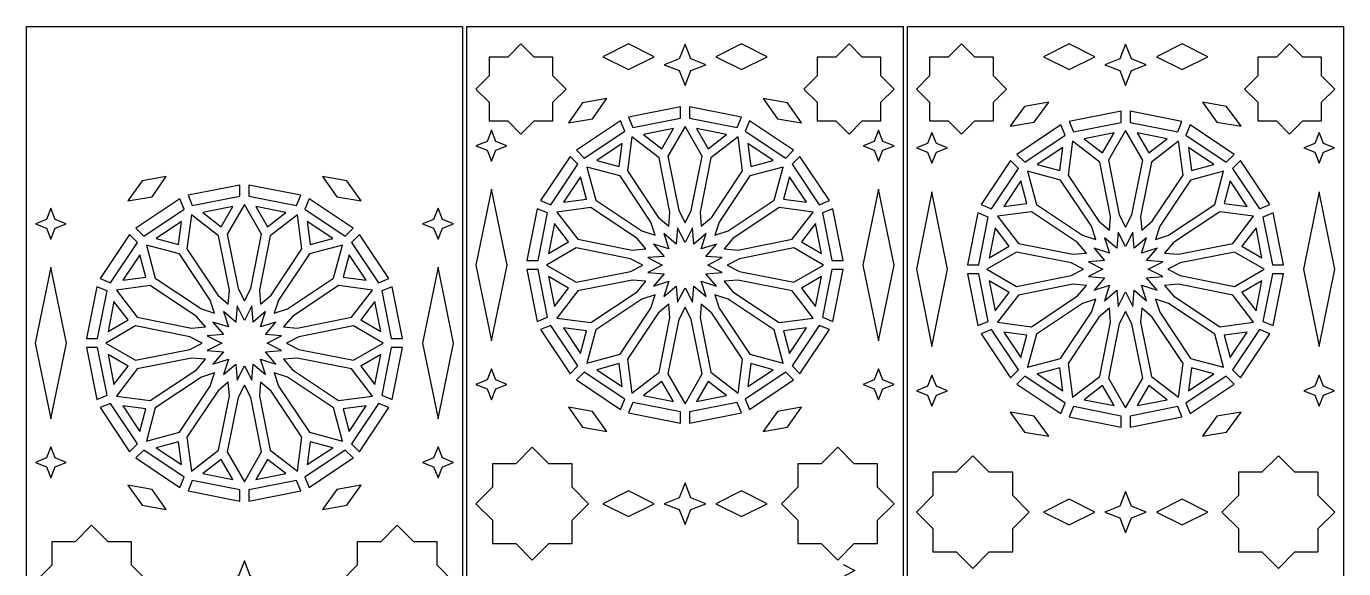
# Model space of a CAD drawing. Header units: millimetres. Extents: x 5 to 1153, y 340 to 2435.
# Drawn here: x 5 to 1153, y 1962 to 2435 of the extents above; entities that cross this region are included whole.
import ezdxf

# ---------------------------------------------------------------- set-up
doc = ezdxf.new("R2010")
doc.units = ezdxf.units.MM
doc.layers.add('CUT', color=1, linetype='CONTINUOUS')
doc.layers.add('ENGRAVE', color=5, linetype='CONTINUOUS')

msp = doc.modelspace()

# ---------------------------------------------------------------- linework, layer by layer
at = {"layer": 'CUT'}
for points in [[(385.16, 2434.99), (385.16, 634.84), (5.01, 634.84), (5.01, 2434.99)], [(769.16, 2434.99), (769.16, 1204.734), (389.01, 1584.884), (389.01, 2434.99)], [(1153.16, 2434.99), (1153.16, 339.734), (773.01, 719.884), (773.01, 2434.99)], [(447.592, 2352.533), (463.867, 2352.533), (463.867, 2368.808), (475.376, 2380.317), (463.867, 2391.825), (463.867, 2408.1), (447.592, 2408.1), (436.083, 2419.609), (424.575, 2408.1), (408.3, 2408.1), (408.3, 2391.825), (396.791, 2380.317), (408.3, 2368.808), (408.3, 2352.533), (424.575, 2352.533), (436.083, 2341.024)], [(507.479, 2408.452), (529.837, 2397.273), (552.195, 2408.452), (529.837, 2419.631)], [(584.186, 2396.374), (597.121, 2401.475), (584.186, 2406.576), (579.085, 2419.511), (573.984, 2406.576), (561.049, 2401.475), (573.984, 2396.374), (579.085, 2383.439)], [(605.975, 2408.452), (628.333, 2397.273), (650.691, 2408.452), (628.333, 2419.631)], [(733.595, 2352.533), (749.87, 2352.533), (749.87, 2368.808), (761.379, 2380.317), (749.87, 2391.825), (749.87, 2408.1), (733.595, 2408.1), (722.087, 2419.609), (710.578, 2408.1), (694.303, 2408.1), (694.303, 2391.825), (682.794, 2380.317), (694.303, 2368.808), (694.303, 2352.533), (710.578, 2352.533), (722.087, 2341.024)], [(820.083, 2419.609), (808.575, 2408.1), (792.3, 2408.1), (792.3, 2391.825), (780.791, 2380.317), (792.3, 2368.808), (792.3, 2352.533), (808.575, 2352.533), (820.083, 2341.024), (831.592, 2352.533), (847.867, 2352.533), (847.867, 2368.808), (859.376, 2380.317), (847.867, 2391.825), (847.867, 2408.1), (831.592, 2408.1)], [(913.837, 2397.273), (936.195, 2408.452), (913.837, 2419.631), (891.479, 2408.452)], [(963.085, 2419.511), (957.984, 2406.576), (945.049, 2401.475), (957.984, 2396.374), (963.085, 2383.439), (968.186, 2396.374), (981.121, 2401.475), (968.186, 2406.576)], [(1012.333, 2397.273), (1034.691, 2408.452), (1012.333, 2419.631), (989.975, 2408.452)], [(1106.087, 2419.609), (1094.578, 2408.1), (1078.303, 2408.1), (1078.303, 2391.825), (1066.794, 2380.317), (1078.303, 2368.808), (1078.303, 2352.533), (1094.578, 2352.533), (1106.087, 2341.024), (1117.595, 2352.533), (1133.87, 2352.533), (1133.87, 2368.808), (1145.379, 2380.317), (1133.87, 2391.825), (1133.87, 2408.1), (1117.595, 2408.1)], [(498.542, 2354.481), (511.001, 2371.958), (489.864, 2368.224), (477.405, 2350.747)], [(659.628, 2354.481), (680.765, 2350.747), (668.306, 2368.224), (647.169, 2371.958)], [(883.547, 2351.443), (896.143, 2368.823), (874.978, 2365.255), (862.381, 2347.875)], [(1042.623, 2351.443), (1063.789, 2347.875), (1051.192, 2365.255), (1030.027, 2368.823)], [(575.21, 2364.692), (529.94, 2355.687), (533.668, 2346.688), (575.21, 2354.951)], [(628.23, 2355.687), (582.96, 2364.692), (582.96, 2354.951), (624.502, 2346.688)], [(959.21, 2361.025), (913.94, 2352.02), (917.668, 2343.021), (959.21, 2351.285)], [(1012.23, 2352.02), (966.96, 2361.025), (966.96, 2351.285), (1008.502, 2343.021)], [(410.365, 2344.391), (406.554, 2334.726), (396.889, 2330.915), (406.554, 2327.104), (410.365, 2317.439), (414.176, 2327.104), (423.841, 2330.915), (414.176, 2334.726)], [(522.78, 2352.721), (484.403, 2327.077), (491.29, 2320.191), (526.508, 2343.722)], [(542.879, 2340.618), (558.916, 2328.313), (569.023, 2345.818)], [(579.085, 2263.708), (584.59, 2274.454), (594.023, 2321.874), (579.085, 2347.746), (564.147, 2321.874), (573.58, 2274.454)], [(589.147, 2345.818), (599.254, 2328.313), (615.291, 2340.618)], [(673.767, 2327.077), (635.39, 2352.721), (631.662, 2343.722), (666.88, 2320.191)], [(747.805, 2344.391), (743.994, 2334.726), (734.329, 2330.915), (743.994, 2327.104), (747.805, 2317.439), (751.616, 2327.104), (761.281, 2330.915), (751.616, 2334.726)], [(794.365, 2342.558), (790.554, 2332.893), (780.889, 2329.082), (790.554, 2325.27), (794.365, 2315.606), (798.176, 2325.27), (807.841, 2329.082), (798.176, 2332.893)], [(906.78, 2349.055), (868.403, 2323.411), (875.29, 2316.524), (910.508, 2340.055)], [(963.085, 2260.042), (968.59, 2270.788), (978.023, 2318.207), (963.085, 2344.08), (948.147, 2318.207), (957.58, 2270.788)], [(1057.767, 2323.411), (1019.39, 2349.055), (1015.662, 2340.055), (1050.88, 2316.524)], [(1131.805, 2342.558), (1127.994, 2332.893), (1118.329, 2329.082), (1127.994, 2325.27), (1131.805, 2315.606), (1135.616, 2325.27), (1145.281, 2329.082), (1135.616, 2332.893)], [(502.122, 2318.108), (521.648, 2312.876), (524.287, 2332.917)], [(565.005, 2260.908), (565.978, 2272.943), (556.546, 2320.362), (532.844, 2338.548), (528.945, 2308.929), (555.807, 2268.728)], [(593.165, 2260.908), (602.363, 2268.728), (629.225, 2308.929), (625.326, 2338.548), (601.624, 2320.362), (592.192, 2272.943)], [(633.883, 2332.917), (636.522, 2312.876), (656.048, 2318.108)], [(949.005, 2257.241), (949.978, 2269.276), (940.546, 2316.695), (916.844, 2334.881), (912.945, 2305.262), (939.807, 2265.062)], [(926.879, 2336.952), (942.916, 2324.646), (953.023, 2342.152)], [(973.147, 2342.152), (983.254, 2324.646), (999.291, 2336.952)], [(977.165, 2257.241), (986.363, 2265.062), (1013.225, 2305.262), (1009.326, 2334.881), (985.624, 2316.695), (976.192, 2269.276)], [(478.923, 2321.597), (453.279, 2283.22), (462.278, 2279.492), (485.809, 2314.71)], [(704.891, 2283.22), (679.247, 2321.597), (672.361, 2314.71), (695.892, 2279.492)], [(886.122, 2314.441), (905.648, 2309.209), (908.287, 2329.25)], [(1017.883, 2329.25), (1020.522, 2309.209), (1040.048, 2314.441)], [(553.068, 2252.932), (549.363, 2264.423), (522.501, 2304.624), (493.644, 2312.356), (501.376, 2283.499), (541.577, 2256.637)], [(605.102, 2252.932), (616.593, 2256.637), (656.794, 2283.499), (664.526, 2312.356), (635.669, 2304.624), (608.807, 2264.423)], [(862.923, 2317.931), (837.279, 2279.553), (846.278, 2275.826), (869.809, 2311.043)], [(937.068, 2249.265), (933.363, 2260.756), (906.501, 2300.957), (877.644, 2308.689), (885.376, 2279.832), (925.577, 2252.971)], [(989.102, 2249.265), (1000.593, 2252.971), (1040.794, 2279.832), (1048.526, 2308.689), (1019.669, 2300.957), (992.807, 2260.756)], [(1088.891, 2279.553), (1063.247, 2317.931), (1056.361, 2311.043), (1079.892, 2275.826)], [(127.001, 2303.958), (105.864, 2300.224), (93.405, 2282.747), (114.542, 2286.481)], [(191.21, 2296.692), (145.94, 2287.687), (149.668, 2278.688), (191.21, 2286.951)], [(244.23, 2287.687), (198.96, 2296.692), (198.96, 2286.951), (240.502, 2278.688)], [(296.765, 2282.747), (284.306, 2300.224), (263.169, 2303.958), (275.628, 2286.481)], [(473.083, 2281.713), (493.124, 2284.352), (487.892, 2303.878)], [(670.278, 2303.878), (665.046, 2284.352), (685.087, 2281.713)], [(857.083, 2278.047), (877.124, 2280.685), (871.892, 2300.211)], [(1054.278, 2300.211), (1049.046, 2280.685), (1069.087, 2278.047)], [(396.762, 2226.915), (410.365, 2160.728), (423.968, 2226.915), (410.365, 2293.102)], [(734.202, 2226.915), (747.805, 2160.728), (761.408, 2226.915), (747.805, 2293.102)], [(780.762, 2223.248), (794.365, 2155.894), (807.968, 2223.248), (794.365, 2290.603)], [(1118.202, 2223.248), (1131.805, 2155.894), (1145.408, 2223.248), (1131.805, 2290.603)], [(30.176, 2259.104), (39.841, 2262.915), (30.176, 2266.726), (26.365, 2276.391), (22.554, 2266.726), (12.889, 2262.915), (22.554, 2259.104), (26.365, 2249.439)], [(107.29, 2252.191), (142.508, 2275.722), (138.78, 2284.721), (100.403, 2259.077)], [(185.023, 2277.818), (158.879, 2272.618), (174.916, 2260.313)], [(200.59, 2206.454), (210.023, 2253.874), (195.085, 2279.746), (180.147, 2253.874), (189.58, 2206.454), (195.085, 2195.708)], [(231.291, 2272.618), (205.147, 2277.818), (215.254, 2260.313)], [(289.767, 2259.077), (251.39, 2284.721), (247.662, 2275.722), (282.88, 2252.191)], [(367.616, 2259.104), (377.281, 2262.915), (367.616, 2266.726), (363.805, 2276.391), (359.994, 2266.726), (350.329, 2262.915), (359.994, 2259.104), (363.805, 2249.439)], [(450.313, 2276.06), (441.308, 2230.79), (451.049, 2230.79), (459.312, 2272.332)], [(537.272, 2250.193), (497.071, 2277.055), (467.452, 2273.156), (485.638, 2249.454), (533.057, 2240.022), (545.092, 2240.995)], [(613.078, 2240.995), (625.113, 2240.022), (672.532, 2249.454), (690.718, 2273.156), (661.099, 2277.055), (620.898, 2250.193)], [(698.858, 2272.332), (707.121, 2230.79), (716.862, 2230.79), (707.857, 2276.06)], [(921.272, 2246.527), (881.071, 2273.388), (851.452, 2269.489), (869.638, 2245.787), (917.057, 2236.355), (929.092, 2237.329)], [(997.078, 2237.329), (1009.113, 2236.355), (1056.532, 2245.787), (1074.718, 2269.489), (1045.099, 2273.388), (1004.898, 2246.527)], [(140.287, 2264.917), (118.122, 2250.108), (137.648, 2244.876)], [(181.978, 2204.943), (172.546, 2252.362), (148.844, 2270.548), (144.945, 2240.929), (171.807, 2200.728), (181.005, 2192.908)], [(218.363, 2200.728), (245.225, 2240.929), (241.326, 2270.548), (217.624, 2252.362), (208.192, 2204.943), (209.165, 2192.908)], [(249.883, 2264.917), (252.522, 2244.876), (272.048, 2250.108)], [(460.182, 2236.977), (477.687, 2247.084), (465.382, 2263.121)], [(692.788, 2263.121), (680.483, 2247.084), (697.988, 2236.977)], [(834.313, 2272.393), (825.308, 2227.123), (835.049, 2227.123), (843.312, 2268.665)], [(1082.858, 2268.665), (1091.121, 2227.123), (1100.862, 2227.123), (1091.857, 2272.393)], [(78.278, 2211.492), (101.809, 2246.71), (94.923, 2253.597), (69.279, 2215.22)], [(320.891, 2215.22), (295.247, 2253.597), (288.361, 2246.71), (311.892, 2211.492)], [(572.647, 2259.276), (571.509, 2245.205), (560.753, 2254.35), (565.086, 2240.914), (551.65, 2245.247), (560.795, 2234.491), (546.724, 2233.353), (559.287, 2226.915), (546.724, 2220.477), (560.795, 2219.339), (551.65, 2208.583), (565.086, 2212.916), (560.753, 2199.48), (571.509, 2208.625), (572.647, 2194.554), (579.085, 2207.117), (585.523, 2194.554), (586.661, 2208.625), (597.417, 2199.48), (593.084, 2212.916), (606.52, 2208.583), (597.375, 2219.339), (611.446, 2220.477), (598.883, 2226.915), (611.446, 2233.353), (597.375, 2234.491), (606.52, 2245.247), (593.084, 2240.914), (597.417, 2254.35), (586.661, 2245.205), (585.523, 2259.276), (579.085, 2246.713)], [(844.182, 2233.311), (861.687, 2243.417), (849.382, 2259.455)], [(956.647, 2255.61), (955.509, 2241.539), (944.753, 2250.683), (949.086, 2237.247), (935.65, 2241.58), (944.795, 2230.824), (930.724, 2229.686), (943.287, 2223.248), (930.724, 2216.811), (944.795, 2215.672), (935.65, 2204.917), (949.086, 2209.249), (944.753, 2195.814), (955.509, 2204.958), (956.647, 2190.887), (963.085, 2203.45), (969.523, 2190.887), (970.661, 2204.958), (981.417, 2195.814), (977.084, 2209.249), (990.52, 2204.917), (981.375, 2215.672), (995.446, 2216.811), (982.883, 2223.248), (995.446, 2229.686), (981.375, 2230.824), (990.52, 2241.58), (977.084, 2237.247), (981.417, 2250.683), (970.661, 2241.539), (969.523, 2255.61), (963.085, 2243.046)], [(1076.788, 2259.455), (1064.483, 2243.417), (1081.988, 2233.311)], [(165.363, 2196.423), (138.501, 2236.624), (109.644, 2244.356), (117.376, 2215.499), (157.577, 2188.637), (169.068, 2184.932)], [(232.593, 2188.637), (272.794, 2215.499), (280.526, 2244.356), (251.669, 2236.624), (224.807, 2196.423), (221.102, 2184.932)], [(542.292, 2226.915), (531.546, 2232.42), (484.126, 2241.853), (458.254, 2226.915), (484.126, 2211.977), (531.546, 2221.41)], [(615.878, 2226.915), (626.624, 2221.41), (674.044, 2211.977), (699.916, 2226.915), (674.044, 2241.853), (626.624, 2232.42)], [(103.892, 2235.878), (89.083, 2213.713), (109.124, 2216.352)], [(286.278, 2235.878), (281.046, 2216.352), (301.087, 2213.713)], [(926.292, 2223.248), (915.546, 2228.753), (868.126, 2238.186), (842.254, 2223.248), (868.126, 2208.311), (915.546, 2217.744)], [(999.878, 2223.248), (1010.624, 2217.744), (1058.044, 2208.311), (1083.916, 2223.248), (1058.044, 2238.186), (1010.624, 2228.753)], [(26.365, 2092.728), (39.968, 2158.915), (26.365, 2225.102), (12.762, 2158.915)], [(363.805, 2092.728), (377.408, 2158.915), (363.805, 2225.102), (350.202, 2158.915)], [(441.308, 2223.04), (450.313, 2177.77), (459.312, 2181.498), (451.049, 2223.04)], [(477.687, 2206.746), (460.182, 2216.853), (465.382, 2190.709)], [(697.988, 2216.853), (680.483, 2206.746), (692.788, 2190.709)], [(707.121, 2223.04), (698.858, 2181.498), (707.857, 2177.77), (716.862, 2223.04)], [(825.308, 2219.373), (834.313, 2174.103), (843.312, 2177.831), (835.049, 2219.373)], [(1091.121, 2219.373), (1082.858, 2177.831), (1091.857, 2174.103), (1100.862, 2219.373)], [(67.049, 2162.79), (75.312, 2204.332), (66.313, 2208.06), (57.308, 2162.79)], [(153.272, 2182.193), (113.071, 2209.055), (83.452, 2205.156), (101.638, 2181.454), (149.057, 2172.022), (161.092, 2172.995)], [(241.113, 2172.022), (288.532, 2181.454), (306.718, 2205.156), (277.099, 2209.055), (236.898, 2182.193), (229.078, 2172.995)], [(332.862, 2162.79), (323.857, 2208.06), (314.858, 2204.332), (323.121, 2162.79)], [(545.092, 2212.835), (533.057, 2213.808), (485.638, 2204.376), (467.452, 2180.674), (497.071, 2176.775), (537.272, 2203.637)], [(613.078, 2212.835), (620.898, 2203.637), (661.099, 2176.775), (690.718, 2180.674), (672.532, 2204.376), (625.113, 2213.808)], [(861.687, 2203.079), (844.182, 2213.186), (849.382, 2187.042)], [(929.092, 2209.168), (917.057, 2210.142), (869.638, 2200.71), (851.452, 2177.008), (881.071, 2173.109), (921.272, 2199.97)], [(997.078, 2209.168), (1004.898, 2199.97), (1045.099, 2173.109), (1074.718, 2177.008), (1056.532, 2200.71), (1009.113, 2210.142)], [(1081.988, 2213.186), (1064.483, 2203.079), (1076.788, 2187.042)], [(81.382, 2195.121), (76.182, 2168.977), (93.687, 2179.084)], [(308.788, 2195.121), (296.483, 2179.084), (313.988, 2168.977)], [(553.068, 2200.898), (541.577, 2197.193), (501.376, 2170.331), (493.644, 2141.474), (522.501, 2149.206), (549.363, 2189.407)], [(605.102, 2200.898), (608.807, 2189.407), (635.669, 2149.206), (664.526, 2141.474), (656.794, 2170.331), (616.593, 2197.193)], [(937.068, 2197.231), (925.577, 2193.526), (885.376, 2166.664), (877.644, 2137.808), (906.501, 2145.54), (933.363, 2185.74)], [(989.102, 2197.231), (992.807, 2185.74), (1019.669, 2145.54), (1048.526, 2137.808), (1040.794, 2166.664), (1000.593, 2193.526)], [(195.085, 2139.117), (201.523, 2126.554), (202.661, 2140.625), (213.417, 2131.48), (209.084, 2144.916), (222.52, 2140.583), (213.375, 2151.339), (227.446, 2152.477), (214.883, 2158.915), (227.446, 2165.353), (213.375, 2166.491), (222.52, 2177.247), (209.084, 2172.914), (213.417, 2186.35), (202.661, 2177.205), (201.523, 2191.276), (195.085, 2178.713), (188.647, 2191.276), (187.509, 2177.205), (176.753, 2186.35), (181.086, 2172.914), (167.65, 2177.247), (176.795, 2166.491), (162.724, 2165.353), (175.287, 2158.915), (162.724, 2152.477), (176.795, 2151.339), (167.65, 2140.583), (181.086, 2144.916), (176.753, 2131.48), (187.509, 2140.625), (188.647, 2126.554)], [(565.005, 2192.922), (555.807, 2185.102), (528.945, 2144.901), (532.844, 2115.282), (556.546, 2133.468), (565.978, 2180.887)], [(579.085, 2190.122), (573.58, 2179.376), (564.147, 2131.956), (579.085, 2106.084), (594.023, 2131.956), (584.59, 2179.376)], [(593.165, 2192.922), (592.192, 2180.887), (601.624, 2133.468), (625.326, 2115.282), (629.225, 2144.901), (602.363, 2185.102)], [(949.005, 2189.255), (939.807, 2181.435), (912.945, 2141.234), (916.844, 2111.615), (940.546, 2129.801), (949.978, 2177.221)], [(963.085, 2186.455), (957.58, 2175.709), (948.147, 2128.29), (963.085, 2102.417), (978.023, 2128.29), (968.59, 2175.709)], [(977.165, 2189.255), (976.192, 2177.221), (985.624, 2129.801), (1009.326, 2111.615), (1013.225, 2141.234), (986.363, 2181.435)], [(147.546, 2164.42), (100.126, 2173.853), (74.254, 2158.915), (100.126, 2143.977), (147.546, 2153.41), (158.292, 2158.915)], [(242.624, 2153.41), (290.044, 2143.977), (315.916, 2158.915), (290.044, 2173.853), (242.624, 2164.42), (231.878, 2158.915)], [(453.279, 2170.61), (478.923, 2132.233), (485.809, 2139.12), (462.278, 2174.338)], [(493.124, 2169.478), (473.083, 2172.117), (487.892, 2149.952)], [(685.087, 2172.117), (665.046, 2169.478), (670.278, 2149.952)], [(695.892, 2174.338), (672.361, 2139.12), (679.247, 2132.233), (704.891, 2170.61)], [(837.279, 2166.944), (862.923, 2128.566), (869.809, 2135.454), (846.278, 2170.671)], [(1079.892, 2170.671), (1056.361, 2135.454), (1063.247, 2128.566), (1088.891, 2166.944)], [(877.124, 2165.812), (857.083, 2168.45), (871.892, 2146.286)], [(1069.087, 2168.45), (1049.046, 2165.812), (1054.278, 2146.286)], [(75.312, 2113.498), (67.049, 2155.04), (57.308, 2155.04), (66.313, 2109.77)], [(81.382, 2122.709), (93.687, 2138.746), (76.182, 2148.853)], [(313.988, 2148.853), (296.483, 2138.746), (308.788, 2122.709)], [(323.857, 2109.77), (332.862, 2155.04), (323.121, 2155.04), (314.858, 2113.498)], [(161.092, 2144.835), (149.057, 2145.808), (101.638, 2136.376), (83.452, 2112.674), (113.071, 2108.775), (153.272, 2135.637)], [(236.898, 2135.637), (277.099, 2108.775), (306.718, 2112.674), (288.532, 2136.376), (241.113, 2145.808), (229.078, 2144.835)], [(410.365, 2136.391), (406.554, 2126.726), (396.889, 2122.915), (406.554, 2119.104), (410.365, 2109.439), (414.176, 2119.104), (423.841, 2122.915), (414.176, 2126.726)], [(521.648, 2140.954), (502.122, 2135.722), (524.287, 2120.913)], [(656.048, 2135.722), (636.522, 2140.954), (633.883, 2120.913)], [(747.805, 2136.391), (743.994, 2126.726), (734.329, 2122.915), (743.994, 2119.104), (747.805, 2109.439), (751.616, 2119.104), (761.281, 2122.915), (751.616, 2126.726)], [(905.648, 2137.287), (886.122, 2132.056), (908.287, 2117.246)], [(1040.048, 2132.056), (1020.522, 2137.287), (1017.883, 2117.246)], [(157.577, 2129.193), (117.376, 2102.331), (109.644, 2073.474), (138.501, 2081.206), (165.363, 2121.407), (169.068, 2132.898)], [(171.807, 2117.102), (144.945, 2076.901), (148.844, 2047.282), (172.546, 2065.468), (181.978, 2112.887), (181.005, 2124.922)], [(208.192, 2112.887), (217.624, 2065.468), (241.326, 2047.282), (245.225, 2076.901), (218.363, 2117.102), (209.165, 2124.922)], [(224.807, 2121.407), (251.669, 2081.206), (280.526, 2073.474), (272.794, 2102.331), (232.593, 2129.193), (221.102, 2132.898)], [(484.403, 2126.753), (522.78, 2101.109), (526.508, 2110.108), (491.29, 2133.639)], [(558.916, 2125.517), (542.879, 2113.212), (569.023, 2108.012)], [(599.254, 2125.517), (589.147, 2108.012), (615.291, 2113.212)], [(666.88, 2133.639), (631.662, 2110.108), (635.39, 2101.109), (673.767, 2126.753)], [(794.365, 2130.891), (790.554, 2121.226), (780.889, 2117.415), (790.554, 2113.604), (794.365, 2103.939), (798.176, 2113.604), (807.841, 2117.415), (798.176, 2121.226)], [(868.403, 2123.086), (906.78, 2097.442), (910.508, 2106.442), (875.29, 2129.973)], [(1050.88, 2129.973), (1015.662, 2106.442), (1019.39, 2097.442), (1057.767, 2123.086)], [(1131.805, 2130.891), (1127.994, 2121.226), (1118.329, 2117.415), (1127.994, 2113.604), (1131.805, 2103.939), (1135.616, 2113.604), (1145.281, 2117.415), (1135.616, 2121.226)], [(189.58, 2111.376), (180.147, 2063.956), (195.085, 2038.084), (210.023, 2063.956), (200.59, 2111.376), (195.085, 2122.122)], [(942.916, 2121.851), (926.879, 2109.545), (953.023, 2104.345)], [(983.254, 2121.851), (973.147, 2104.345), (999.291, 2109.545)], [(101.809, 2071.12), (78.278, 2106.338), (69.279, 2102.61), (94.923, 2064.233)], [(103.892, 2081.952), (109.124, 2101.478), (89.083, 2104.117)], [(301.087, 2104.117), (281.046, 2101.478), (286.278, 2081.952)], [(311.892, 2106.338), (288.361, 2071.12), (295.247, 2064.233), (320.891, 2102.61)], [(498.542, 2099.349), (477.405, 2103.083), (489.864, 2085.606), (511.001, 2081.872)], [(575.21, 2098.879), (533.668, 2107.142), (529.94, 2098.143), (575.21, 2089.138)], [(624.502, 2107.142), (582.96, 2098.879), (582.96, 2089.138), (628.23, 2098.143)], [(659.628, 2099.349), (647.169, 2081.872), (668.306, 2085.606), (680.765, 2103.083)], [(959.21, 2095.212), (917.668, 2103.475), (913.94, 2094.477), (959.21, 2085.471)], [(1008.502, 2103.475), (966.96, 2095.212), (966.96, 2085.471), (1012.23, 2094.477)], [(883.547, 2095.053), (862.381, 2098.622), (874.978, 2081.242), (896.143, 2077.674)], [(1042.623, 2095.053), (1030.027, 2077.674), (1051.192, 2081.242), (1063.789, 2098.622)], [(30.176, 2051.104), (39.841, 2054.915), (30.176, 2058.726), (26.365, 2068.391), (22.554, 2058.726), (12.889, 2054.915), (22.554, 2051.104), (26.365, 2041.439)], [(140.287, 2052.913), (137.648, 2072.954), (118.122, 2067.722)], [(272.048, 2067.722), (252.522, 2072.954), (249.883, 2052.913)], [(367.616, 2051.104), (377.281, 2054.915), (367.616, 2058.726), (363.805, 2068.391), (359.994, 2058.726), (350.329, 2054.915), (359.994, 2051.104), (363.805, 2041.439)], [(445.933, 2068.057), (431.54, 2053.664), (411.184, 2053.664), (411.184, 2033.308), (396.791, 2018.915), (411.184, 2004.522), (411.184, 1984.166), (431.54, 1984.166), (445.933, 1969.773), (460.326, 1984.166), (480.682, 1984.166), (480.682, 2004.522), (495.075, 2018.915), (480.682, 2033.308), (480.682, 2053.664), (460.326, 2053.664)], [(712.237, 2068.057), (697.844, 2053.664), (677.488, 2053.664), (677.488, 2033.308), (663.095, 2018.915), (677.488, 2004.522), (677.488, 1984.166), (697.844, 1984.166), (712.237, 1969.773), (726.63, 1984.166), (746.986, 1984.166), (746.986, 2004.522), (761.379, 2018.915), (746.986, 2033.308), (746.986, 2053.664), (726.63, 2053.664)], [(142.508, 2042.108), (107.29, 2065.639), (100.403, 2058.753), (138.78, 2033.109)], [(185.023, 2040.012), (174.916, 2057.517), (158.879, 2045.212)], [(231.291, 2045.212), (215.254, 2057.517), (205.147, 2040.012)], [(282.88, 2065.639), (247.662, 2042.108), (251.39, 2033.109), (289.767, 2058.753)], [(829.933, 2060.724), (815.54, 2046.33), (795.184, 2046.33), (795.184, 2025.975), (780.791, 2011.582), (795.184, 1997.188), (795.184, 1976.833), (815.54, 1976.833), (829.933, 1962.44), (844.326, 1976.833), (864.682, 1976.833), (864.682, 1997.188), (879.075, 2011.582), (864.682, 2025.975), (864.682, 2046.33), (844.326, 2046.33)], [(1096.237, 2060.724), (1081.844, 2046.33), (1061.488, 2046.33), (1061.488, 2025.975), (1047.095, 2011.582), (1061.488, 1997.188), (1061.488, 1976.833), (1081.844, 1976.833), (1096.237, 1962.44), (1110.63, 1976.833), (1130.986, 1976.833), (1130.986, 1997.188), (1145.379, 2011.582), (1130.986, 2025.975), (1130.986, 2046.33), (1110.63, 2046.33)], [(93.405, 2035.083), (105.864, 2017.606), (127.001, 2013.872), (114.542, 2031.349)], [(191.21, 2030.879), (149.668, 2039.142), (145.94, 2030.143), (191.21, 2021.138)], [(240.502, 2039.142), (198.96, 2030.879), (198.96, 2021.138), (244.23, 2030.143)], [(263.169, 2013.872), (284.306, 2017.606), (296.765, 2035.083), (275.628, 2031.349)], [(579.085, 2036.951), (573.984, 2024.016), (561.049, 2018.915), (573.984, 2013.814), (579.085, 2000.879), (584.186, 2013.814), (597.121, 2018.915), (584.186, 2024.016)], [(529.837, 2007.736), (552.195, 2018.915), (529.837, 2030.094), (507.479, 2018.915)], [(628.333, 2007.736), (650.691, 2018.915), (628.333, 2030.094), (605.975, 2018.915)], [(913.837, 2000.402), (936.195, 2011.582), (913.837, 2022.761), (891.479, 2011.582)], [(963.085, 2029.618), (957.984, 2016.683), (945.049, 2011.582), (957.984, 2006.481), (963.085, 1993.546), (968.186, 2006.481), (981.121, 2011.582), (968.186, 2016.683)], [(1012.333, 2000.402), (1034.691, 2011.582), (1012.333, 2022.761), (989.975, 2011.582)], [(76.326, 1916.166), (96.682, 1916.166), (96.682, 1936.522), (111.075, 1950.915), (96.682, 1965.308), (96.682, 1985.664), (76.326, 1985.664), (61.933, 2000.057), (47.54, 1985.664), (27.184, 1985.664), (27.184, 1965.308), (12.791, 1950.915), (27.184, 1936.522), (27.184, 1916.166), (47.54, 1916.166), (61.933, 1901.773)], [(342.63, 1916.166), (362.986, 1916.166), (362.986, 1936.522), (377.379, 1950.915), (362.986, 1965.308), (362.986, 1985.664), (342.63, 1985.664), (328.237, 2000.057), (313.844, 1985.664), (293.488, 1985.664), (293.488, 1965.308), (279.095, 1950.915), (293.488, 1936.522), (293.488, 1916.166), (313.844, 1916.166), (328.237, 1901.773)], [(200.186, 1945.814), (213.121, 1950.915), (200.186, 1956.016), (195.085, 1968.951), (189.984, 1956.016), (177.049, 1950.915), (189.984, 1945.814), (195.085, 1932.879)]]:
    msp.add_lwpolyline(points, close=True, dxfattribs=at)
at = {"layer": 'ENGRAVE'}
msp.add_lwpolyline([(717.005, 1965.915), (727.085, 1960.515), (717.005, 1955.115)], dxfattribs=at)

doc.saveas('drawing.dxf')
